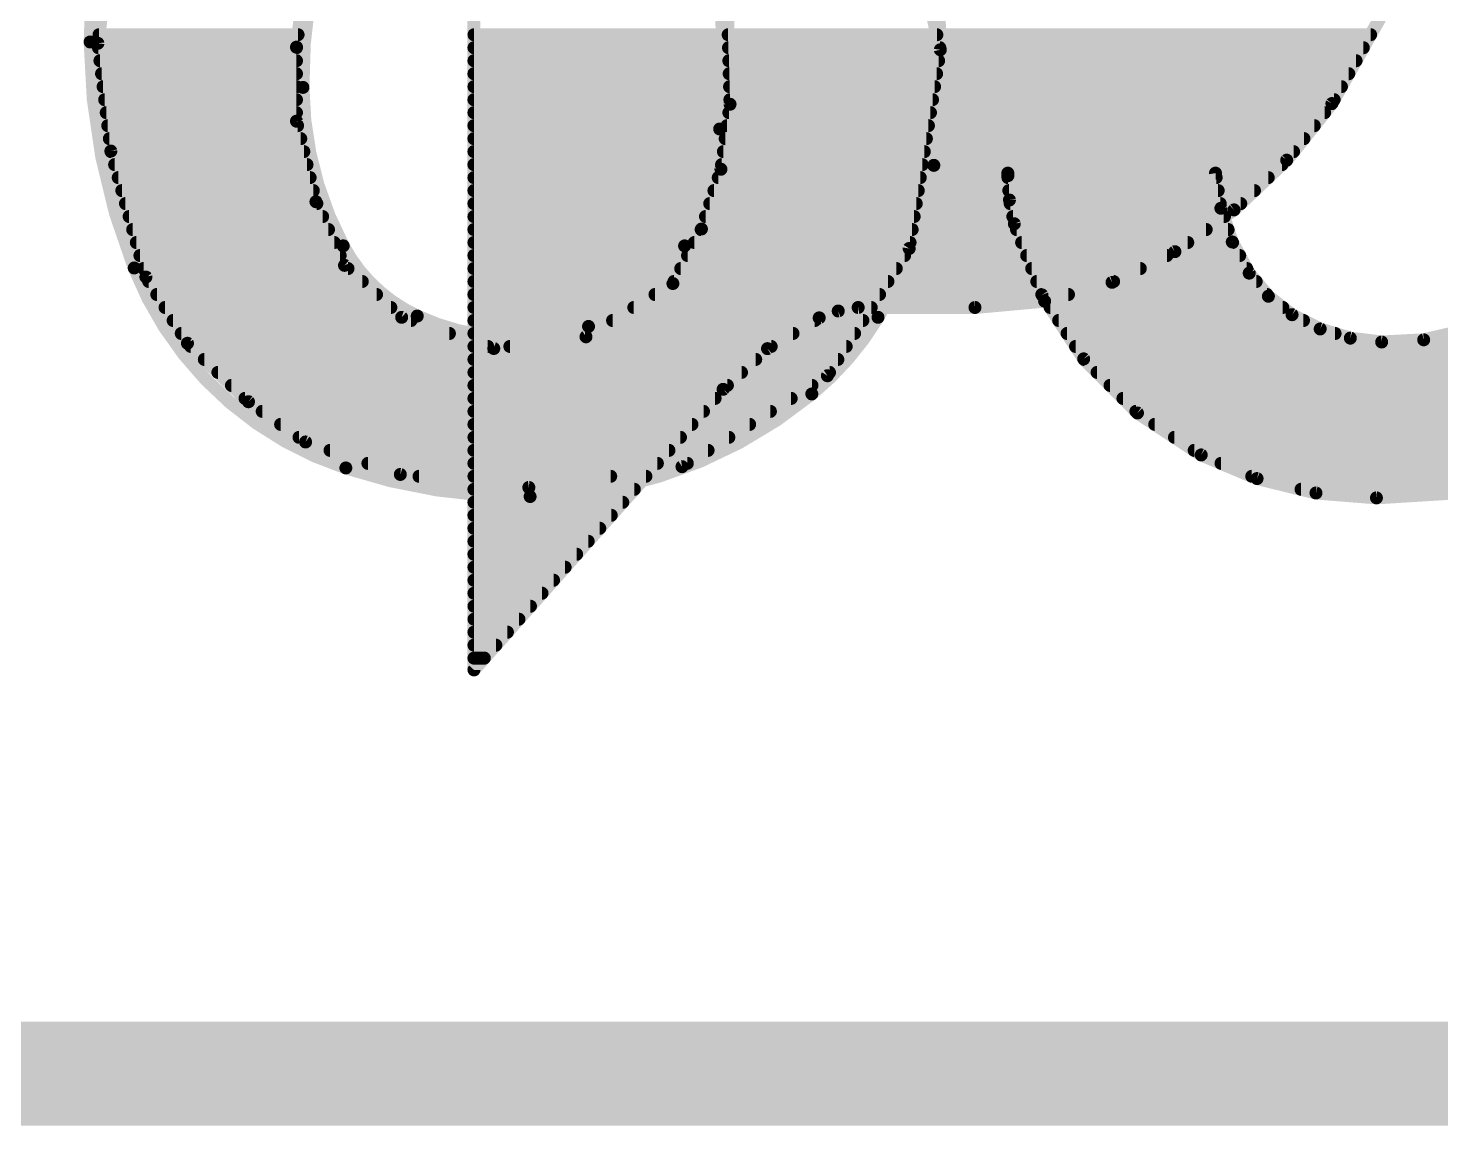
# Model space of a CAD drawing. Extents: x -0.1 to 26.8, y -8.9 to 12.8.
# Drawn here: x 2.836 to 5.6, y -0.102 to 2.045 of the extents above; entities that cross this region are included whole.
import ezdxf

# ---------------------------------------------------------------- set-up
doc = ezdxf.new("R2010")
doc.units = 0
for name, color, linetype in [('16', 132, 'CONTINUOUS'), ('20', 53, 'CONTINUOUS'), ('21', 41, 'CONTINUOUS'), ('22', 40, 'CONTINUOUS'), ('23', 53, 'CONTINUOUS')]:
    doc.layers.add(name, color=color, linetype=linetype)

msp = doc.modelspace()

# ---------------------------------------------------------------- linework, layer by layer
at = {"layer": '16', "const_width": 0.2032}
msp.add_lwpolyline([(0, 0), (26.67, 0)], dxfattribs=at)
at = {"layer": '20', "const_width": 0.2032}
msp.add_lwpolyline([(0, 0), (26.67, 0)], dxfattribs=at)
at = {"layer": '21', "const_width": 0.0254}
for points in [[(3.7085, 2.3063), (3.7085, 0.7899)], [(5.3874, 1.8974), (5.4821, 2.0655)], [(3.7085, 2.032), (5.4632, 2.032)], [(3.7085, 2.0066), (5.4489, 2.0066)], [(3.7085, 1.9812), (5.4346, 1.9812)], [(3.7085, 1.9558), (5.4203, 1.9558)], [(3.7085, 1.9304), (5.406, 1.9304)], [(3.7085, 1.905), (5.3917, 1.905)], [(5.299, 1.7867), (5.3874, 1.8974)], [(3.7085, 1.8796), (5.3732, 1.8796)], [(3.7085, 1.8542), (5.3529, 1.8542)], [(3.7085, 1.8288), (5.3326, 1.8288)], [(3.7085, 1.8034), (5.3123, 1.8034)], [(5.1958, 1.6895), (5.299, 1.7867)], [(3.7085, 1.778), (5.2897, 1.778)], [(3.7085, 1.7526), (5.2628, 1.7526)], [(3.7085, 1.7272), (5.2358, 1.7272)], [(3.7085, 1.7018), (5.2089, 1.7018)], [(3.7085, 1.6764), (5.1772, 1.6764)], [(5.0801, 1.6078), (5.1958, 1.6895)], [(3.7085, 1.651), (5.1413, 1.651)], [(3.7085, 1.6256), (5.1053, 1.6256)], [(3.7085, 1.6002), (5.0645, 1.6002)], [(4.9571, 1.5478), (5.0801, 1.6078)], [(3.7085, 1.5748), (5.0124, 1.5748)], [(3.7085, 1.5494), (4.9603, 1.5494)], [(4.8252, 1.511), (4.9571, 1.5478)], [(3.7085, 1.524), (4.8718, 1.524)], [(4.6889, 1.4986), (4.8252, 1.511)], [(3.7085, 1.4986), (4.6889, 1.4986)], [(4.3841, 1.4783), (4.4213, 1.4918)], [(4.4213, 1.4918), (4.4603, 1.4986)], [(4.4603, 1.4986), (4.6889, 1.4986)], [(3.7085, 1.4732), (4.3755, 1.4732)], [(4.2829, 1.4181), (4.3841, 1.4783)], [(3.7085, 1.4478), (4.3328, 1.4478)], [(3.7085, 1.4224), (4.2901, 1.4224)], [(3.7085, 1.397), (4.2598, 1.397)], [(4.1961, 1.3386), (4.2829, 1.4181)], [(3.7085, 1.3716), (4.2321, 1.3716)], [(3.7085, 1.3462), (4.2044, 1.3462)], [(3.7085, 0.7899), (4.1961, 1.3386)], [(3.7085, 1.3208), (4.1803, 1.3208)], [(3.7085, 1.2954), (4.1577, 1.2954)], [(3.7085, 1.27), (4.1351, 1.27)], [(3.7085, 1.2446), (4.1126, 1.2446)], [(3.7085, 1.2192), (4.09, 1.2192)], [(3.7085, 1.1938), (4.0674, 1.1938)], [(3.7085, 1.1684), (4.0449, 1.1684)], [(3.7085, 1.143), (4.0223, 1.143)], [(3.7085, 1.1176), (3.9997, 1.1176)], [(3.7085, 1.0922), (3.9771, 1.0922)], [(3.7085, 1.0668), (3.9546, 1.0668)], [(3.7085, 1.0414), (3.932, 1.0414)], [(3.7085, 1.016), (3.9094, 1.016)], [(3.7085, 0.9906), (3.8869, 0.9906)], [(3.7085, 0.9652), (3.8643, 0.9652)], [(3.7085, 0.9398), (3.8417, 0.9398)], [(3.7085, 0.9144), (3.8191, 0.9144)], [(3.7085, 0.889), (3.7966, 0.889)], [(3.7085, 0.8636), (3.774, 0.8636)], [(3.7085, 0.8382), (3.7514, 0.8382)], [(3.7085, 0.8128), (3.7288, 0.8128)]]:
    msp.add_lwpolyline(points, dxfattribs=at)
at = {"layer": '21', "const_width": 0.0127}
for points in [[(3.7085, 2.013, 1), (3.7085, 2.0003)], [(3.7085, 2.0383, 1), (3.7085, 2.0257)], [(5.4489, 2.0003, 1), (5.4489, 2.013)], [(5.4632, 2.0257, 1), (5.4632, 2.0383)], [(3.7085, 1.9876, 1), (3.7085, 1.9748)], [(5.4346, 1.9748, 1), (5.4346, 1.9876)], [(3.7085, 1.9622, 1), (3.7085, 1.9494)], [(5.4203, 1.9494, 1), (5.4203, 1.9622)], [(3.7085, 1.9368, 1), (3.7085, 1.9241)], [(5.406, 1.9241, 1), (5.406, 1.9368)], [(3.7085, 1.9114, 1), (3.7085, 1.8986)], [(5.3924, 1.8934, 1), (5.3824, 1.9014)], [(5.3917, 1.8986, 1), (5.3917, 1.9114)], [(3.7085, 1.886, 1), (3.7085, 1.8733)], [(5.3732, 1.8733, 1), (5.3732, 1.886)], [(5.3819, 1.9005, 1), (5.3929, 1.8943)], [(3.7085, 1.8606, 1), (3.7085, 1.8478)], [(5.3529, 1.8478, 1), (5.3529, 1.8606)], [(3.7085, 1.8352, 1), (3.7085, 1.8224)], [(5.3326, 1.8224, 1), (5.3326, 1.8352)], [(3.7085, 1.8098, 1), (3.7085, 1.7971)], [(5.294, 1.7907, 1), (5.3039, 1.7827)], [(5.3033, 1.7821, 1), (5.2946, 1.7913)], [(5.3123, 1.7971, 1), (5.3123, 1.8098)], [(3.7085, 1.7844, 1), (3.7085, 1.7716)], [(5.2897, 1.7716, 1), (5.2897, 1.7844)], [(3.7085, 1.759, 1), (3.7085, 1.7463)], [(5.2628, 1.7463, 1), (5.2628, 1.759)], [(3.7085, 1.7336, 1), (3.7085, 1.7208)], [(3.7085, 1.7082, 1), (3.7085, 1.6954)], [(5.2089, 1.6954, 1), (5.2089, 1.7082)], [(5.2358, 1.7208, 1), (5.2358, 1.7336)], [(3.7085, 1.6828, 1), (3.7085, 1.6701)], [(5.1772, 1.6701, 1), (5.1772, 1.6828)], [(5.1915, 1.6941, 1), (5.2002, 1.6849)], [(5.1995, 1.6843, 1), (5.1922, 1.6947)], [(3.7085, 1.6574, 1), (3.7085, 1.6446)], [(5.1413, 1.6446, 1), (5.1413, 1.6574)], [(3.7085, 1.632, 1), (3.7085, 1.6193)], [(5.1053, 1.6193, 1), (5.1053, 1.632)], [(3.7085, 1.6066, 1), (3.7085, 1.5938)], [(5.0645, 1.5938, 1), (5.0645, 1.6066)], [(5.0764, 1.613, 1), (5.0838, 1.6026)], [(5.0829, 1.6021, 1), (5.0773, 1.6135)], [(3.7085, 1.5812, 1), (3.7085, 1.5684)], [(5.0124, 1.5684, 1), (5.0124, 1.5812)], [(3.7085, 1.5558, 1), (3.7085, 1.5431)], [(4.9543, 1.5535, 1), (4.9598, 1.5421)], [(4.9588, 1.5417, 1), (4.9554, 1.5539)], [(4.9603, 1.5431, 1), (4.9603, 1.5558)], [(3.7085, 1.5304, 1), (3.7085, 1.5176)], [(4.8235, 1.5171, 1), (4.8269, 1.5049)], [(4.8258, 1.5047, 1), (4.8246, 1.5173)], [(4.8718, 1.5176, 1), (4.8718, 1.5304)], [(3.7085, 1.505, 1), (3.7085, 1.4923)], [(4.4202, 1.498, 1), (4.4224, 1.4855)], [(4.4235, 1.4858, 1), (4.4192, 1.4977)], [(4.4603, 1.505, 1), (4.4603, 1.4923)], [(4.4614, 1.4923, 1), (4.4592, 1.5049)], [(4.6883, 1.5049, 1), (4.6895, 1.4923)], [(4.6889, 1.4923, 1), (4.6889, 1.505)], [(4.6889, 1.4923, 1), (4.6889, 1.505)], [(3.7085, 1.4796, 1), (3.7085, 1.4668)], [(4.3755, 1.4668, 1), (4.3755, 1.4796)], [(4.3819, 1.4843, 1), (4.3863, 1.4723)], [(4.3873, 1.4728, 1), (4.3809, 1.4838)], [(3.7085, 1.4542, 1), (3.7085, 1.4414)], [(4.3328, 1.4414, 1), (4.3328, 1.4542)], [(3.7085, 1.4034, 1), (3.7085, 1.3906)], [(3.7085, 1.4288, 1), (3.7085, 1.4161)], [(4.2598, 1.3906, 1), (4.2598, 1.4034)], [(4.2797, 1.4236, 1), (4.2861, 1.4127)], [(4.2872, 1.4135, 1), (4.2786, 1.4228)], [(4.2901, 1.4161, 1), (4.2901, 1.4288)], [(3.7085, 1.378, 1), (3.7085, 1.3653)], [(4.2321, 1.3653, 1), (4.2321, 1.378)], [(3.7085, 1.3526, 1), (3.7085, 1.3398)], [(4.2044, 1.3398, 1), (4.2044, 1.3526)], [(3.7085, 1.3272, 1), (3.7085, 1.3144)], [(4.1803, 1.3144, 1), (4.1803, 1.3272)], [(4.1918, 1.3433, 1), (4.2004, 1.3339)], [(4.2008, 1.3344, 1), (4.1914, 1.3428)], [(3.7085, 1.3018, 1), (3.7085, 1.2891)], [(4.1577, 1.2891, 1), (4.1577, 1.3018)], [(3.7085, 1.2764, 1), (3.7085, 1.2636)], [(4.1351, 1.2636, 1), (4.1351, 1.2764)], [(3.7085, 1.251, 1), (3.7085, 1.2383)], [(4.1126, 1.2383, 1), (4.1126, 1.251)], [(3.7085, 1.2256, 1), (3.7085, 1.2128)], [(4.09, 1.2128, 1), (4.09, 1.2256)], [(3.7085, 1.2002, 1), (3.7085, 1.1874)], [(4.0674, 1.1874, 1), (4.0674, 1.2002)], [(3.7085, 1.1748, 1), (3.7085, 1.1621)], [(4.0449, 1.1621, 1), (4.0449, 1.1748)], [(3.7085, 1.1494, 1), (3.7085, 1.1366)], [(4.0223, 1.1366, 1), (4.0223, 1.1494)], [(3.7085, 1.124, 1), (3.7085, 1.1113)], [(3.9997, 1.1113, 1), (3.9997, 1.124)], [(3.7085, 1.0986, 1), (3.7085, 1.0858)], [(3.7085, 1.0732, 1), (3.7085, 1.0604)], [(3.9546, 1.0604, 1), (3.9546, 1.0732)], [(3.9771, 1.0858, 1), (3.9771, 1.0986)], [(3.7085, 1.0478, 1), (3.7085, 1.0351)], [(3.932, 1.0351, 1), (3.932, 1.0478)], [(3.7085, 1.0224, 1), (3.7085, 1.0096)], [(3.9094, 1.0096, 1), (3.9094, 1.0224)], [(3.7085, 0.997, 1), (3.7085, 0.9843)], [(3.8869, 0.9843, 1), (3.8869, 0.997)], [(3.7085, 0.9716, 1), (3.7085, 0.9589)], [(3.8643, 0.9589, 1), (3.8643, 0.9716)], [(3.7085, 0.9462, 1), (3.7085, 0.9335)], [(3.8417, 0.9335, 1), (3.8417, 0.9462)], [(3.7085, 0.9207, 1), (3.7085, 0.9081)], [(3.8191, 0.9081, 1), (3.8191, 0.9207)], [(3.7085, 0.8953, 1), (3.7085, 0.8827)], [(3.7966, 0.8827, 1), (3.7966, 0.8953)], [(3.7085, 0.87, 1), (3.7085, 0.8573)], [(3.774, 0.8573, 1), (3.774, 0.87)], [(3.7085, 0.8446, 1), (3.7085, 0.8319)], [(3.7514, 0.8319, 1), (3.7514, 0.8446)], [(3.7085, 0.8192, 1), (3.7085, 0.8065)], [(3.7288, 0.8065, 1), (3.7288, 0.8192)], [(3.7038, 0.7941, 1), (3.7132, 0.7857)], [(3.7022, 0.7899, 1), (3.7149, 0.7899)]]:
    msp.add_lwpolyline(points, format="xyb", dxfattribs=at)
at = {"layer": '22'}
for points, const_width in [([(3.2317, 2.6275, 0.2195), (2.9574, 2.0179)], 0.0254), ([(3.4019, 2.1804, 0.0602), (3.3739, 1.929)], 0.0254), ([(4.6084, 1.7766, 0.0851), (4.6058, 2.1601)], 0.0254), ([(4.1893, 1.8477, 0.0416), (4.1918, 2.0941)], 0.0254), ([(2.9574, 2.0179, 0.092), (3.0437, 1.5759)], 0.0254), ([(2.9637, 2.018, 1), (2.9511, 2.0178)], 0.0127), ([(2.9511, 2.0178, 1), (2.9637, 2.018)], 0.0127), ([(2.9789, 2.0161, 1), (2.9663, 2.0145)], 0.0127), ([(2.9663, 2.0161, 1), (2.9789, 2.0145)], 0.0127), ([(2.9736, 2.013, 1), (2.9736, 2.0003)], 0.0127), ([(2.9747, 2.0383, 1), (2.9747, 2.0257)], 0.0127), ([(3.3676, 2.0077, 1), (3.3549, 2.0077)], 0.0127), ([(3.3612, 2.0003, 1), (3.3612, 2.013)], 0.0127), ([(3.3644, 2.0257, 1), (3.3644, 2.0383)], 0.0127), ([(4.2059, 2.0383, 1), (4.2059, 2.0257)], 0.0127), ([(4.2066, 2.013, 1), (4.2066, 2.0003)], 0.0127), ([(4.6144, 2.0257, 1), (4.6144, 2.0383)], 0.0127), ([(4.6202, 2.0003, 1), (4.6202, 2.013)], 0.0127), ([(2.9767, 1.9876, 1), (2.9767, 1.9748)], 0.0127), ([(3.3549, 2.0085, 1), (3.3675, 2.0069)], 0.0127), ([(3.3612, 1.9748, 1), (3.3612, 1.9876)], 0.0127), ([(4.2073, 1.9876, 1), (4.2073, 1.9748)], 0.0127), ([(4.6274, 2.0016, 1), (4.6148, 2.0036)], 0.0127), ([(4.6149, 2.0012, 1), (4.6273, 2.004)], 0.0127), ([(4.6177, 1.9748, 1), (4.6177, 1.9876)], 0.0127), ([(2.9798, 1.9622, 1), (2.9798, 1.9494)], 0.0127), ([(3.3612, 1.9494, 1), (3.3612, 1.9622)], 0.0127), ([(4.208, 1.9622, 1), (4.208, 1.9494)], 0.0127), ([(4.6138, 1.9494, 1), (4.6138, 1.9622)], 0.0127), ([(2.9828, 1.9368, 1), (2.9828, 1.9241)], 0.0127), ([(3.3612, 1.9241, 1), (3.3612, 1.9368)], 0.0127), ([(3.3739, 1.929, 0.1204), (3.4527, 1.6191)], 0.0254), ([(3.3802, 1.9291, 1), (3.3676, 1.9289)], 0.0127), ([(3.3676, 1.9289, 1), (3.3802, 1.9291)], 0.0127), ([(4.2087, 1.9368, 1), (4.2087, 1.9241)], 0.0127), ([(4.6098, 1.9241, 1), (4.6098, 1.9368)], 0.0127), ([(2.9859, 1.9114, 1), (2.9859, 1.8986)], 0.0127), ([(3.3612, 1.8986, 1), (3.3612, 1.9114)], 0.0127), ([(4.2094, 1.9114, 1), (4.2094, 1.8986)], 0.0127), ([(4.2159, 1.8951, 1), (4.2033, 1.8969)], 0.0127), ([(4.6058, 1.8986, 1), (4.6058, 1.9114)], 0.0127), ([(2.9889, 1.886, 1), (2.9889, 1.8733)], 0.0127), ([(3.3612, 1.8733, 1), (3.3612, 1.886)], 0.0127), ([(4.2073, 1.886, 1), (4.2073, 1.8733)], 0.0127), ([(4.2033, 1.8958, 1), (4.2159, 1.8962)], 0.0127), ([(4.6018, 1.8733, 1), (4.6018, 1.886)], 0.0127), ([(2.992, 1.8606, 1), (2.992, 1.8478)], 0.0127), ([(3.3674, 1.8644, 1), (3.355, 1.8614)], 0.0127), ([(3.3549, 1.8629, 1), (3.3676, 1.8629)], 0.0127), ([(3.3633, 1.8478, 1), (3.3633, 1.8606)], 0.0127), ([(4.1207, 1.6191, 0.0995), (4.1893, 1.8477)], 0.0254), ([(4.1956, 1.8471, 1), (4.183, 1.8483)], 0.0127), ([(4.183, 1.8483, 1), (4.1956, 1.8471)], 0.0127), ([(4.2037, 1.8606, 1), (4.2037, 1.8478)], 0.0127), ([(4.5978, 1.8478, 1), (4.5978, 1.8606)], 0.0127), ([(2.9951, 1.8352, 1), (2.9951, 1.8224)], 0.0127), ([(3.3695, 1.8224, 1), (3.3695, 1.8352)], 0.0127), ([(4.2002, 1.8352, 1), (4.2002, 1.8224)], 0.0127), ([(4.5938, 1.8224, 1), (4.5938, 1.8352)], 0.0127), ([(3.0041, 1.8062, 1), (2.9919, 1.8028)], 0.0127), ([(2.9917, 1.8037, 1), (3.0043, 1.8053)], 0.0127), ([(2.9983, 1.8098, 1), (2.9983, 1.7971)], 0.0127), ([(3.3756, 1.7971, 1), (3.3756, 1.8098)], 0.0127), ([(4.1966, 1.8098, 1), (4.1966, 1.7971)], 0.0127), ([(4.5898, 1.7971, 1), (4.5898, 1.8098)], 0.0127), ([(3.0054, 1.7844, 1), (3.0054, 1.7716)], 0.0127), ([(3.3818, 1.7716, 1), (3.3818, 1.7844)], 0.0127), ([(4.1855, 1.7699, 1), (4.1981, 1.7681)], 0.0127), ([(4.1978, 1.767, 1), (4.1858, 1.771)], 0.0127), ([(4.1931, 1.7844, 1), (4.1931, 1.7716)], 0.0127), ([(4.4992, 1.4794, 0.0949), (4.6084, 1.7766)], 0.0254), ([(4.5858, 1.7716, 1), (4.5858, 1.7844)], 0.0127), ([(4.6147, 1.7756, 1), (4.6021, 1.7776)], 0.0127), ([(4.6021, 1.7776, 1), (4.6147, 1.7756)], 0.0127), ([(4.7532, 1.7677, 1), (4.7532, 1.755)], 0.0127), ([(4.7596, 1.7613, 1), (4.7469, 1.7613)], 0.0127), ([(5.1659, 1.7623, 1), (5.1533, 1.7603)], 0.0127), ([(5.1596, 1.755, 1), (5.1596, 1.7677)], 0.0127), ([(3.0124, 1.759, 1), (3.0124, 1.7463)], 0.0127), ([(3.3879, 1.7463, 1), (3.3879, 1.759)], 0.0127), ([(4.1865, 1.759, 1), (4.1865, 1.7463)], 0.0127), ([(4.5819, 1.7463, 1), (4.5819, 1.759)], 0.0127), ([(4.7595, 1.7567, 1), (4.7469, 1.7559)], 0.0127), ([(4.7469, 1.7563, 1), (4.7596, 1.7563)], 0.0127), ([(4.7534, 1.759, 1), (4.7534, 1.7463)], 0.0127), ([(5.1609, 1.7463, 1), (5.1609, 1.759)], 0.0127), ([(3.0195, 1.7336, 1), (3.0195, 1.7208)], 0.0127), ([(3.0266, 1.7082, 1), (3.0266, 1.6954)], 0.0127), ([(3.4051, 1.7081, 1), (3.3935, 1.7029)], 0.0127), ([(3.3941, 1.7208, 1), (3.3941, 1.7336)], 0.0127), ([(3.401, 1.6954, 1), (3.401, 1.7082)], 0.0127), ([(4.1699, 1.7082, 1), (4.1699, 1.6954)], 0.0127), ([(4.1782, 1.7336, 1), (4.1782, 1.7208)], 0.0127), ([(4.5739, 1.6954, 1), (4.5739, 1.7082)], 0.0127), ([(4.5779, 1.7208, 1), (4.5779, 1.7336)], 0.0127), ([(4.7552, 1.7336, 1), (4.7552, 1.7208)], 0.0127), ([(4.7626, 1.7101, 1), (4.7502, 1.7076)], 0.0127), ([(4.7501, 1.7084, 1), (4.7627, 1.7093)], 0.0127), ([(4.7578, 1.7082, 1), (4.7578, 1.6954)], 0.0127), ([(5.1648, 1.7208, 1), (5.1648, 1.7336)], 0.0127), ([(5.1688, 1.6954, 1), (5.1688, 1.7082)], 0.0127), ([(3.0337, 1.6828, 1), (3.0337, 1.6701)], 0.0127), ([(3.3931, 1.704, 1), (3.4055, 1.707)], 0.0127), ([(3.4124, 1.6701, 1), (3.4124, 1.6828)], 0.0127), ([(4.1616, 1.6828, 1), (4.1616, 1.6701)], 0.0127), ([(4.5699, 1.6701, 1), (4.5699, 1.6828)], 0.0127), ([(4.763, 1.6828, 1), (4.763, 1.6701)], 0.0127), ([(5.1762, 1.6947, 1), (5.1641, 1.6906)], 0.0127), ([(5.1639, 1.6917, 1), (5.1764, 1.6936)], 0.0127), ([(5.1756, 1.6701, 1), (5.1756, 1.6828)], 0.0127), ([(3.0407, 1.6574, 1), (3.0407, 1.6446)], 0.0127), ([(3.4238, 1.6446, 1), (3.4238, 1.6574)], 0.0127), ([(4.1531, 1.6574, 1), (4.1531, 1.6446)], 0.0127), ([(4.1477, 1.6541, 1), (4.1597, 1.6501)], 0.0127), ([(4.1593, 1.6492, 1), (4.1481, 1.655)], 0.0127), ([(4.5659, 1.6446, 1), (4.5659, 1.6574)], 0.0127), ([(4.7718, 1.6646, 1), (4.76, 1.66)], 0.0127), ([(4.7597, 1.661, 1), (4.7721, 1.6636)], 0.0127), ([(4.7703, 1.6574, 1), (4.7703, 1.6446)], 0.0127), ([(5.1842, 1.6446, 1), (5.1842, 1.6574)], 0.0127), ([(3.0478, 1.632, 1), (3.0478, 1.6193)], 0.0127), ([(3.4352, 1.6193, 1), (3.4352, 1.632)], 0.0127), ([(3.4527, 1.6191, 0.1633), (3.5975, 1.4819)], 0.0254), ([(3.4583, 1.6221, 1), (3.4471, 1.6161)], 0.0127), ([(3.9327, 1.4616, 0.1942), (4.1207, 1.6191)], 0.0254), ([(4.1263, 1.6161, 1), (4.1151, 1.6221)], 0.0127), ([(4.1398, 1.632, 1), (4.1398, 1.6193)], 0.0127), ([(4.5619, 1.6193, 1), (4.5619, 1.632)], 0.0127), ([(4.7802, 1.632, 1), (4.7802, 1.6193)], 0.0127), ([(5.198, 1.6298, 1), (5.1868, 1.6238)], 0.0127), ([(5.1864, 1.6248, 1), (5.1984, 1.6288)], 0.0127), ([(5.193, 1.6193, 1), (5.193, 1.632)], 0.0127), ([(3.0549, 1.6066, 1), (3.0549, 1.5938)], 0.0127), ([(3.4466, 1.5938, 1), (3.4466, 1.6066)], 0.0127), ([(3.4471, 1.6161, 1), (3.4583, 1.6221)], 0.0127), ([(4.1151, 1.6221, 1), (4.1263, 1.6161)], 0.0127), ([(4.1265, 1.6066, 1), (4.1265, 1.5938)], 0.0127), ([(4.5512, 1.5938, 1), (4.5512, 1.6066)], 0.0127), ([(4.5538, 1.615, 1), (4.5664, 1.613)], 0.0127), ([(4.5654, 1.6106, 1), (4.5548, 1.6174)], 0.0127), ([(4.7901, 1.6066, 1), (4.7901, 1.5938)], 0.0127), ([(5.2069, 1.5938, 1), (5.2069, 1.6066)], 0.0127), ([(3.0437, 1.5759, 0.2224), (3.4578, 1.1848)], 0.0254), ([(3.0496, 1.5782, 1), (3.0378, 1.5736)], 0.0127), ([(3.0378, 1.5736, 1), (3.0496, 1.5782)], 0.0127), ([(3.0619, 1.5812, 1), (3.0619, 1.5684)], 0.0127), ([(3.4595, 1.5857, 1), (3.4509, 1.5763)], 0.0127), ([(3.4494, 1.5784, 1), (3.461, 1.5836)], 0.0127), ([(3.462, 1.5684, 1), (3.462, 1.5812)], 0.0127), ([(4.1132, 1.5812, 1), (4.1132, 1.5684)], 0.0127), ([(4.5349, 1.5684, 1), (4.5349, 1.5812)], 0.0127), ([(4.8, 1.5812, 1), (4.8, 1.5684)], 0.0127), ([(5.2305, 1.5699, 1), (5.2207, 1.5617)], 0.0127), ([(5.2207, 1.5684, 1), (5.2207, 1.5812)], 0.0127), ([(3.072, 1.5615, 1), (3.0612, 1.5547)], 0.0127), ([(3.0605, 1.5564, 1), (3.0727, 1.5598)], 0.0127), ([(3.0721, 1.5558, 1), (3.0721, 1.5431)], 0.0127), ([(3.49, 1.5431, 1), (3.49, 1.5558)], 0.0127), ([(4.0922, 1.5483, 1), (4.1034, 1.5425)], 0.0127), ([(4.0999, 1.5558, 1), (4.0999, 1.5431)], 0.0127), ([(4.1011, 1.54, 1), (4.0945, 1.5508)], 0.0127), ([(4.5186, 1.5431, 1), (4.5186, 1.5558)], 0.0127), ([(4.8099, 1.5558, 1), (4.8099, 1.5431)], 0.0127), ([(5.22, 1.5628, 1), (5.2312, 1.5688)], 0.0127), ([(5.2392, 1.5431, 1), (5.2392, 1.5558)], 0.0127), ([(3.088, 1.5304, 1), (3.088, 1.5176)], 0.0127), ([(3.5179, 1.5176, 1), (3.5179, 1.5304)], 0.0127), ([(4.0628, 1.5304, 1), (4.0628, 1.5176)], 0.0127), ([(4.5022, 1.5176, 1), (4.5022, 1.5304)], 0.0127), ([(4.8198, 1.5304, 1), (4.8198, 1.5176)], 0.0127), ([(4.8254, 1.5267, 1), (4.8148, 1.5197)], 0.0127), ([(4.8142, 1.5209, 1), (4.826, 1.5255)], 0.0127), ([(5.267, 1.5256, 1), (5.2592, 1.5156)], 0.0127), ([(5.2582, 1.5166, 1), (5.268, 1.5247)], 0.0127), ([(5.2603, 1.5176, 1), (5.2603, 1.5304)], 0.0127), ([(3.104, 1.505, 1), (3.104, 1.4923)], 0.0127), ([(3.5459, 1.4923, 1), (3.5459, 1.505)], 0.0127), ([(3.5975, 1.4819, 0.1897), (3.9327, 1.4616)], 0.0254), ([(3.6002, 1.4877, 1), (3.5948, 1.4761)], 0.0127), ([(3.5948, 1.4761, 1), (3.6002, 1.4877)], 0.0127), ([(4.0213, 1.505, 1), (4.0213, 1.4923)], 0.0127), ([(4.4859, 1.4923, 1), (4.4859, 1.505)], 0.0127), ([(4.8361, 1.505, 1), (4.8361, 1.4923)], 0.0127), ([(5.2913, 1.4923, 1), (5.2913, 1.505)], 0.0127), ([(5.3123, 1.4902, 1), (5.3065, 1.4788)], 0.0127), ([(5.3055, 1.4795, 1), (5.3133, 1.4895)], 0.0127), ([(3.1199, 1.4796, 1), (3.1199, 1.4668)], 0.0127), ([(3.569, 1.4854, 1), (3.565, 1.4734)], 0.0127), ([(3.5627, 1.4747, 1), (3.5713, 1.4841)], 0.0127), ([(3.5853, 1.4668, 1), (3.5853, 1.4796)], 0.0127), ([(3.9307, 1.4676, 1), (3.9347, 1.4556)], 0.0127), ([(3.9347, 1.4556, 1), (3.9307, 1.4676)], 0.0127), ([(3.9798, 1.4796, 1), (3.9798, 1.4668)], 0.0127), ([(4.3696, 1.3295, 0.0859), (4.4992, 1.4794)], 0.0254), ([(4.4696, 1.4668, 1), (4.4696, 1.4796)], 0.0127), ([(4.4938, 1.4827, 1), (4.5046, 1.4761)], 0.0127), ([(4.5046, 1.4761, 1), (4.4938, 1.4827)], 0.0127), ([(4.8527, 1.4796, 1), (4.8527, 1.4668)], 0.0127), ([(5.3317, 1.4668, 1), (5.3317, 1.4796)], 0.0127), ([(5.3663, 1.4627, 1), (5.3626, 1.4506)], 0.0127), ([(5.3616, 1.451, 1), (5.3673, 1.4623)], 0.0127), ([(3.1358, 1.4542, 1), (3.1358, 1.4414)], 0.0127), ([(3.1523, 1.4332, 1), (3.1435, 1.424)], 0.0127), ([(3.1425, 1.4252, 1), (3.1533, 1.432)], 0.0127), ([(3.6604, 1.4414, 1), (3.6604, 1.4542)], 0.0127), ([(3.9244, 1.4467, 1), (3.931, 1.4359)], 0.0127), ([(3.9285, 1.435, 1), (3.9269, 1.4476)], 0.0127), ([(3.9383, 1.4542, 1), (3.9383, 1.4414)], 0.0127), ([(4.4533, 1.4414, 1), (4.4533, 1.4542)], 0.0127), ([(4.8692, 1.4542, 1), (4.8692, 1.4414)], 0.0127), ([(5.3935, 1.4414, 1), (5.3935, 1.4542)], 0.0127), ([(5.4242, 1.445, 1), (5.4227, 1.4324)], 0.0127), ([(5.4216, 1.4326, 1), (5.4253, 1.4447)], 0.0127), ([(5.4844, 1.4374, 1), (5.485, 1.4248)], 0.0127), ([(5.4839, 1.4248, 1), (5.4855, 1.4374)], 0.0127), ([(5.5655, 1.4415, 1), (5.5684, 1.4292)], 0.0127), ([(5.5673, 1.429, 1), (5.5666, 1.4417)], 0.0127), ([(3.1544, 1.4288, 1), (3.1544, 1.4161)], 0.0127), ([(3.1809, 1.4034, 1), (3.1809, 1.3906)], 0.0127), ([(3.7355, 1.4161, 1), (3.7355, 1.4288)], 0.0127), ([(3.7465, 1.4247, 1), (3.7481, 1.4121)], 0.0127), ([(3.7453, 1.4124, 1), (3.7493, 1.4244)], 0.0127), ([(3.7788, 1.4288, 1), (3.7788, 1.4161)], 0.0127), ([(4.4206, 1.3906, 1), (4.4206, 1.4034)], 0.0127), ([(4.4369, 1.4161, 1), (4.4369, 1.4288)], 0.0127), ([(4.8857, 1.4288, 1), (4.8857, 1.4161)], 0.0127), ([(4.9061, 1.4026, 1), (4.8971, 1.3936)], 0.0127), ([(4.9027, 1.4034, 1), (4.9027, 1.3906)], 0.0127), ([(3.2074, 1.378, 1), (3.2074, 1.3653)], 0.0127), ([(4.4043, 1.3653, 1), (4.4043, 1.378)], 0.0127), ([(4.8963, 1.3946, 1), (4.9069, 1.4016)], 0.0127), ([(4.9279, 1.378, 1), (4.9279, 1.3653)], 0.0127), ([(3.234, 1.3526, 1), (3.234, 1.3398)], 0.0127), ([(4.3699, 1.3398, 1), (4.3699, 1.3526)], 0.0127), ([(4.3948, 1.3685, 1), (4.4054, 1.3617)], 0.0127), ([(4.4035, 1.3597, 1), (4.3967, 1.3705)], 0.0127), ([(4.9532, 1.3526, 1), (4.9532, 1.3398)], 0.0127), ([(3.2605, 1.3272, 1), (3.2605, 1.3144)], 0.0127), ([(3.271, 1.3195, 1), (3.2636, 1.3091)], 0.0127), ([(3.8184, 1.1289, 0.1703), (4.3696, 1.3295)], 0.0254), ([(4.3292, 1.3144, 1), (4.3292, 1.3272)], 0.0127), ([(4.3656, 1.3344, 1), (4.3736, 1.3246)], 0.0127), ([(4.3736, 1.3246, 1), (4.3656, 1.3344)], 0.0127), ([(4.9785, 1.3272, 1), (4.9785, 1.3144)], 0.0127), ([(3.2629, 1.3097, 1), (3.2717, 1.3189)], 0.0127), ([(3.2941, 1.3018, 1), (3.2941, 1.2891)], 0.0127), ([(4.2886, 1.2891, 1), (4.2886, 1.3018)], 0.0127), ([(5.0038, 1.3018, 1), (5.0038, 1.2891)], 0.0127), ([(5.0104, 1.2976, 1), (5.0034, 1.287)], 0.0127), ([(5.0024, 1.2878, 1), (5.0114, 1.2968)], 0.0127), ([(3.3302, 1.2764, 1), (3.3302, 1.2636)], 0.0127), ([(4.2479, 1.2636, 1), (4.2479, 1.2764)], 0.0127), ([(5.0407, 1.2764, 1), (5.0407, 1.2636)], 0.0127), ([(3.3662, 1.251, 1), (3.3662, 1.2383)], 0.0127), ([(3.3811, 1.2416, 1), (3.3769, 1.2296)], 0.0127), ([(3.3753, 1.2304, 1), (3.3827, 1.2408)], 0.0127), ([(4.2073, 1.2383, 1), (4.2073, 1.251)], 0.0127), ([(5.0793, 1.251, 1), (5.0793, 1.2383)], 0.0127), ([(3.4269, 1.2256, 1), (3.4269, 1.2128)], 0.0127), ([(4.1666, 1.2128, 1), (4.1666, 1.2256)], 0.0127), ([(5.1179, 1.2256, 1), (5.1179, 1.2128)], 0.0127), ([(5.1341, 1.2161, 1), (5.1291, 1.2043)], 0.0127), ([(5.1281, 1.2049, 1), (5.1351, 1.2155)], 0.0127), ([(3.4578, 1.1848, 0.083), (3.8184, 1.1289)], 0.0254), ([(3.4598, 1.1908, 1), (3.4558, 1.1788)], 0.0127), ([(3.4558, 1.1788, 1), (3.4598, 1.1908)], 0.0127), ([(3.501, 1.2002, 1), (3.501, 1.1874)], 0.0127), ([(4.1122, 1.1927, 1), (4.119, 1.1819)], 0.0127), ([(4.1165, 1.181, 1), (4.1147, 1.1936)], 0.0127), ([(4.126, 1.1874, 1), (4.126, 1.2002)], 0.0127), ([(5.1705, 1.2002, 1), (5.1705, 1.1874)], 0.0127), ([(3.565, 1.1784, 1), (3.5638, 1.1658)], 0.0127), ([(3.5623, 1.1661, 1), (3.5665, 1.1781)], 0.0127), ([(3.601, 1.1748, 1), (3.601, 1.1621)], 0.0127), ([(3.9761, 1.1621, 1), (3.9761, 1.1748)], 0.0127), ([(5.2306, 1.1748, 1), (5.2306, 1.1621)], 0.0127), ([(5.2424, 1.1702, 1), (5.2394, 1.1579)], 0.0127), ([(5.2385, 1.1582, 1), (5.2434, 1.1699)], 0.0127), ([(3.815, 1.153, 1), (3.8168, 1.1404)], 0.0127), ([(3.8183, 1.1352, 1), (3.8185, 1.1226)], 0.0127), ([(3.8153, 1.1404, 1), (3.8165, 1.153)], 0.0127), ([(3.8185, 1.1226, 1), (3.8183, 1.1352)], 0.0127), ([(5.327, 1.1494, 1), (5.327, 1.1366)], 0.0127), ([(5.3567, 1.1422, 1), (5.3557, 1.1295)], 0.0127), ([(5.3547, 1.1297, 1), (5.3577, 1.142)], 0.0127), ([(5.4741, 1.1326, 1), (5.4749, 1.12)], 0.0127), ([(5.474, 1.12, 1), (5.475, 1.1326)], 0.0127)]:
    msp.add_lwpolyline(points, format="xyb", dxfattribs=dict(at, const_width=const_width))
at = {"layer": '22', "const_width": 0.0254}
for points in [[(4.6211, 2.0026), (4.5398, 2.3582)], [(3.0006, 2.2338), (2.9726, 2.0153)], [(3.3612, 2.0077), (3.3866, 2.2033)], [(4.2045, 2.0839), (4.2096, 1.896)], [(2.9726, 2.0153), (2.998, 1.8045)], [(2.9736, 2.0066), (3.3612, 2.0066)], [(2.9747, 2.032), (3.3644, 2.032)], [(3.3612, 1.8629), (3.3612, 2.0077)], [(4.2059, 2.032), (4.6144, 2.032)], [(4.2066, 2.0066), (4.6202, 2.0066)], [(2.9767, 1.9812), (3.3612, 1.9812)], [(4.2073, 1.9812), (4.6177, 1.9812)], [(4.5601, 1.614), (4.6211, 2.0026)], [(2.9798, 1.9558), (3.3612, 1.9558)], [(4.208, 1.9558), (4.6138, 1.9558)], [(2.9828, 1.9304), (3.3612, 1.9304)], [(4.2087, 1.9304), (4.6098, 1.9304)], [(2.9859, 1.905), (3.3612, 1.905)], [(4.2096, 1.896), (4.1918, 1.769)], [(4.2094, 1.905), (4.6058, 1.905)], [(2.9889, 1.8796), (3.3612, 1.8796)], [(4.2073, 1.8796), (4.6018, 1.8796)], [(2.992, 1.8542), (3.3633, 1.8542)], [(3.3993, 1.7055), (3.3612, 1.8629)], [(4.2037, 1.8542), (4.5978, 1.8542)], [(2.9951, 1.8288), (3.3695, 1.8288)], [(4.2002, 1.8288), (4.5938, 1.8288)], [(2.998, 1.8045), (3.0666, 1.5581)], [(2.9983, 1.8034), (3.3756, 1.8034)], [(4.1966, 1.8034), (4.5898, 1.8034)], [(3.0054, 1.778), (3.3818, 1.778)], [(4.1918, 1.769), (4.1537, 1.6521)], [(4.1931, 1.778), (4.5858, 1.778)], [(5.1596, 1.7613), (4.7532, 1.7613)], [(4.7532, 1.7613), (4.7532, 1.7563)], [(4.7532, 1.7563), (4.7564, 1.7089)], [(5.1702, 1.6926), (5.1596, 1.7613)], [(3.0124, 1.7526), (3.3879, 1.7526)], [(4.1865, 1.7526), (4.5819, 1.7526)], [(4.7534, 1.7526), (5.1609, 1.7526)], [(3.0195, 1.7272), (3.3941, 1.7272)], [(3.0266, 1.7018), (3.401, 1.7018)], [(3.4552, 1.581), (3.3993, 1.7055)], [(4.1699, 1.7018), (4.5739, 1.7018)], [(4.1782, 1.7272), (4.5779, 1.7272)], [(4.7552, 1.7272), (5.1648, 1.7272)], [(4.7564, 1.7089), (4.7659, 1.6623)], [(4.7578, 1.7018), (5.1688, 1.7018)], [(3.0337, 1.6764), (3.4124, 1.6764)], [(4.1616, 1.6764), (4.5699, 1.6764)], [(4.763, 1.6764), (5.1756, 1.6764)], [(5.1924, 1.6268), (5.1702, 1.6926)], [(3.0407, 1.651), (3.4238, 1.651)], [(4.1537, 1.6521), (4.0978, 1.5454)], [(4.1531, 1.651), (4.5659, 1.651)], [(4.7659, 1.6623), (4.8201, 1.5232)], [(4.7703, 1.651), (5.1842, 1.651)], [(3.0478, 1.6256), (3.4352, 1.6256)], [(4.1398, 1.6256), (4.5619, 1.6256)], [(4.7802, 1.6256), (5.193, 1.6256)], [(5.2256, 1.5658), (5.1924, 1.6268)], [(3.0549, 1.6002), (3.4466, 1.6002)], [(4.1265, 1.6002), (4.5512, 1.6002)], [(4.4001, 1.3651), (4.5601, 1.614)], [(4.7901, 1.6002), (5.2069, 1.6002)], [(3.0619, 1.5748), (3.462, 1.5748)], [(3.567, 1.4794), (3.4552, 1.581)], [(4.1132, 1.5748), (4.5349, 1.5748)], [(4.8, 1.5748), (5.2207, 1.5748)], [(5.2631, 1.5206), (5.2256, 1.5658)], [(3.0666, 1.5581), (3.1479, 1.4286)], [(3.0721, 1.5494), (3.49, 1.5494)], [(4.0978, 1.5454), (3.9277, 1.4413)], [(4.0999, 1.5494), (4.5186, 1.5494)], [(4.8099, 1.5494), (5.2392, 1.5494)], [(3.088, 1.524), (3.5179, 1.524)], [(4.0628, 1.524), (4.5022, 1.524)], [(4.8198, 1.524), (5.2603, 1.524)], [(4.8201, 1.5232), (4.9016, 1.3981)], [(5.3094, 1.4845), (5.2631, 1.5206)], [(3.104, 1.4986), (3.5459, 1.4986)], [(4.0213, 1.4986), (4.4859, 1.4986)], [(4.8361, 1.4986), (5.2913, 1.4986)], [(5.3645, 1.4566), (5.3094, 1.4845)], [(3.1199, 1.4732), (3.5853, 1.4732)], [(3.7473, 1.4184), (3.567, 1.4794)], [(3.9798, 1.4732), (4.4696, 1.4732)], [(4.8527, 1.4732), (5.3317, 1.4732)], [(5.4235, 1.4387), (5.3645, 1.4566)], [(5.6472, 1.454), (5.567, 1.4354)], [(3.1358, 1.4478), (3.6604, 1.4478)], [(3.1479, 1.4286), (3.2673, 1.3143)], [(3.9277, 1.4413), (3.7473, 1.4184)], [(3.9383, 1.4478), (4.4533, 1.4478)], [(4.8692, 1.4478), (5.3935, 1.4478)], [(5.4847, 1.4311), (5.4235, 1.4387)], [(5.567, 1.4354), (5.4847, 1.4311)], [(3.1544, 1.4224), (3.7355, 1.4224)], [(3.1809, 1.397), (4.4206, 1.397)], [(3.7788, 1.4224), (4.4369, 1.4224)], [(4.8857, 1.4224), (6.1758, 1.4224)], [(4.9016, 1.3981), (5.0069, 1.2923)], [(4.9027, 1.397), (6.1571, 1.397)], [(3.2074, 1.3716), (4.4043, 1.3716)], [(4.9279, 1.3716), (6.1333, 1.3716)], [(3.234, 1.3462), (4.3699, 1.3462)], [(4.1156, 1.1873), (4.4001, 1.3651)], [(4.9532, 1.3462), (6.1095, 1.3462)], [(3.2605, 1.3208), (4.3292, 1.3208)], [(3.2673, 1.3143), (3.379, 1.2356)], [(4.9785, 1.3208), (6.0857, 1.3208)], [(3.2941, 1.2954), (4.2886, 1.2954)], [(5.0038, 1.2954), (6.0524, 1.2954)], [(5.0069, 1.2923), (5.1316, 1.2102)], [(3.3302, 1.27), (4.2479, 1.27)], [(5.0407, 1.27), (6.0191, 1.27)], [(3.3662, 1.2446), (4.2073, 1.2446)], [(3.379, 1.2356), (3.5644, 1.1721)], [(5.0793, 1.2446), (5.9813, 1.2446)], [(3.4269, 1.2192), (4.1666, 1.2192)], [(5.1179, 1.2192), (5.9332, 1.2192)], [(5.1316, 1.2102), (5.2409, 1.1641)], [(3.501, 1.1938), (4.126, 1.1938)], [(3.8159, 1.1467), (4.1156, 1.1873)], [(5.1705, 1.1938), (5.8783, 1.1938)], [(3.5644, 1.1721), (3.8159, 1.1467)], [(3.601, 1.1684), (3.9761, 1.1684)], [(5.2306, 1.1684), (5.8016, 1.1684)], [(5.2409, 1.1641), (5.3562, 1.1358)], [(5.327, 1.143), (5.6709, 1.143)], [(5.3562, 1.1358), (5.4745, 1.1263)], [(5.4745, 1.1263), (5.6331, 1.1362)]]:
    msp.add_lwpolyline(points, dxfattribs=at)
at = {"layer": '23'}
msp.add_point((3.7084, 0.7874), dxfattribs=at)

doc.saveas('drawing.dxf')
